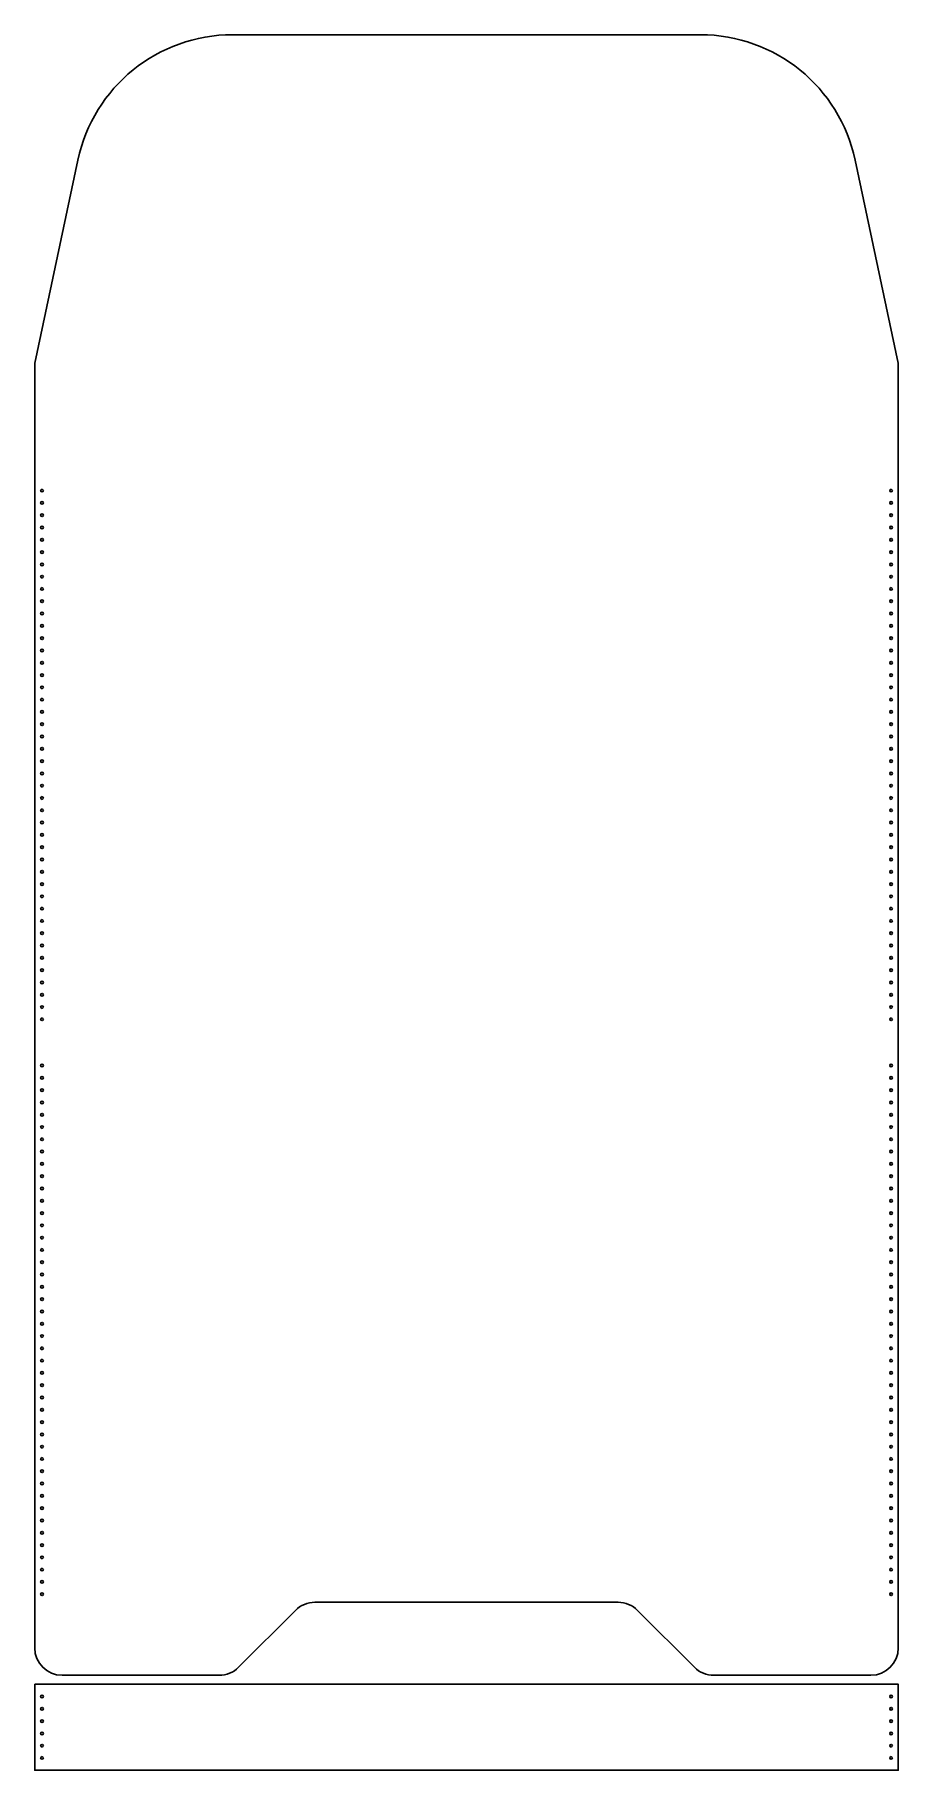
# Model space of a CAD drawing. Header units: millimetres. Extents: x 1785 to 2140, y 1414 to 2127.
import ezdxf

# ---------------------------------------------------------------- set-up
doc = ezdxf.new("R2010")
doc.units = ezdxf.units.MM

msp = doc.modelspace()

# ---------------------------------------------------------------- linework, layer by layer
for p, q in [((2058.97, 2127.17), (1866.64, 2127.17)), ((1803.06, 2075.69), (1785.31, 1992.17)), ((2140.31, 1992.17), (2122.55, 2075.69)), ((1785.31, 1992.17), (1785.31, 1464.47)), ((2140.31, 1464.47), (2140.31, 1992.17)), ((1900.49, 1483.17), (2025.12, 1483.17)), ((1869.11, 1456.48), (1892.5, 1479.86)), ((2033.11, 1479.86), (2056.5, 1456.48)), ((1796.61, 1453.17), (1861.12, 1453.17)), ((2064.49, 1453.17), (2129.01, 1453.17))]:
    msp.add_line(p, q)
msp.add_lwpolyline([(1785.31, 1449.51), (2140.31, 1449.51), (2140.31, 1414.15), (1785.31, 1414.15)], close=True)
for centre in [(1788.31, 1939.87), (2137.31, 1939.87), (1788.31, 1934.82), (2137.31, 1934.82), (1788.31, 1929.76), (1788.31, 1924.71), (2137.31, 1929.76), (2137.31, 1924.71), (1788.31, 1919.66), (2137.31, 1919.66), (1788.31, 1914.61), (2137.31, 1914.61), (1788.31, 1909.56), (1788.31, 1904.51), (2137.31, 1909.56), (2137.31, 1904.51), (1788.31, 1899.46), (2137.31, 1899.46), (1788.31, 1894.41), (1788.31, 1889.36), (2137.31, 1894.41), (2137.31, 1889.36), (1788.31, 1884.3), (2137.31, 1884.3), (1788.31, 1879.25), (2137.31, 1879.25), (1788.31, 1874.2), (1788.31, 1869.15), (2137.31, 1874.2), (2137.31, 1869.15), (1788.31, 1864.1), (2137.31, 1864.1), (1788.31, 1859.05), (1788.31, 1854), (2137.31, 1859.05), (2137.31, 1854), (1788.31, 1848.95), (2137.31, 1848.95), (1788.31, 1843.9), (2137.31, 1843.9), (1788.31, 1838.85), (1788.31, 1833.79), (2137.31, 1838.85), (2137.31, 1833.79), (1788.31, 1828.74), (2137.31, 1828.74), (1788.31, 1823.69), (1788.31, 1818.64), (2137.31, 1823.69), (2137.31, 1818.64), (1788.31, 1813.59), (2137.31, 1813.59), (1788.31, 1808.54), (1788.31, 1803.49), (2137.31, 1808.54), (2137.31, 1803.49), (1788.31, 1798.44), (2137.31, 1798.44), (1788.31, 1793.39), (2137.31, 1793.39), (1788.31, 1788.34), (1788.31, 1783.28), (2137.31, 1788.34), (2137.31, 1783.28), (1788.31, 1778.23), (2137.31, 1778.23), (1788.31, 1773.18), (1788.31, 1768.13), (2137.31, 1773.18), (2137.31, 1768.13), (1788.31, 1763.08), (2137.31, 1763.08), (1788.31, 1758.03), (2137.31, 1758.03), (1788.31, 1752.98), (1788.31, 1747.93), (2137.31, 1752.98), (2137.31, 1747.93), (1788.31, 1742.88), (2137.31, 1742.88), (1788.31, 1737.83), (1788.31, 1732.77), (2137.31, 1737.83), (2137.31, 1732.77), (1788.31, 1727.72), (2137.31, 1727.72), (1788.31, 1722.67), (2137.31, 1722.67), (1788.31, 1703.67), (2137.31, 1703.67), (1788.31, 1698.62), (2137.31, 1698.62), (1788.31, 1693.57), (2137.31, 1693.57), (1788.31, 1688.52), (1788.31, 1683.47), (2137.31, 1688.52), (2137.31, 1683.47), (1788.31, 1678.42), (2137.31, 1678.42), (1788.31, 1673.37), (1788.31, 1668.32), (2137.31, 1673.37), (2137.31, 1668.32), (1788.31, 1663.26), (2137.31, 1663.26), (1788.31, 1658.21), (2137.31, 1658.21), (1788.31, 1653.16), (1788.31, 1648.11), (2137.31, 1653.16), (2137.31, 1648.11), (1788.31, 1643.06), (2137.31, 1643.06), (1788.31, 1638.01), (1788.31, 1632.96), (2137.31, 1638.01), (2137.31, 1632.96), (1788.31, 1627.91), (2137.31, 1627.91), (1788.31, 1622.86), (2137.31, 1622.86), (1788.31, 1617.8), (1788.31, 1612.75), (2137.31, 1617.8), (2137.31, 1612.75), (1788.31, 1607.7), (2137.31, 1607.7), (1788.31, 1602.65), (1788.31, 1597.6), (2137.31, 1602.65), (2137.31, 1597.6), (1788.31, 1592.55), (2137.31, 1592.55), (1788.31, 1587.5), (1788.31, 1582.45), (2137.31, 1587.5), (2137.31, 1582.45), (1788.31, 1577.4), (2137.31, 1577.4), (1788.31, 1572.35), (2137.31, 1572.35), (1788.31, 1567.29), (1788.31, 1562.24), (2137.31, 1567.29), (2137.31, 1562.24), (1788.31, 1557.19), (2137.31, 1557.19), (1788.31, 1552.14), (1788.31, 1547.09), (2137.31, 1552.14), (2137.31, 1547.09), (1788.31, 1542.04), (2137.31, 1542.04), (1788.31, 1536.99), (2137.31, 1536.99), (1788.31, 1531.94), (1788.31, 1526.89), (2137.31, 1531.94), (2137.31, 1526.89), (1788.31, 1521.84), (2137.31, 1521.84), (1788.31, 1516.78), (1788.31, 1511.73), (2137.31, 1516.78), (2137.31, 1511.73), (1788.31, 1506.68), (2137.31, 1506.68), (1788.31, 1501.63), (2137.31, 1501.63), (1788.31, 1496.58), (1788.31, 1491.53), (2137.31, 1496.58), (2137.31, 1491.53), (1788.31, 1486.48), (2137.31, 1486.48), (1788.31, 1444.45), (2137.31, 1444.45), (1788.31, 1439.4), (1788.31, 1434.35), (2137.31, 1439.4), (2137.31, 1434.35), (1788.31, 1429.3), (2137.31, 1429.3), (1788.31, 1424.25), (1788.31, 1419.2), (2137.31, 1424.25), (2137.31, 1419.2)]:
    msp.add_circle(centre, 0.55)
for centre, radius, start, end in [((1866.64, 2062.17), 65, 90, 168), ((2058.97, 2062.17), 65, 12, 90), ((1900.49, 1471.87), 11.3, 90, 135), ((2025.12, 1471.87), 11.3, 45, 90), ((1796.61, 1464.47), 11.3, 180, 270), ((2129.01, 1464.47), 11.3, 270, 0), ((1861.12, 1464.47), 11.3, 270, 315), ((2064.49, 1464.47), 11.3, 225, 270)]:
    msp.add_arc(centre, radius, start, end)

doc.saveas('drawing.dxf')
